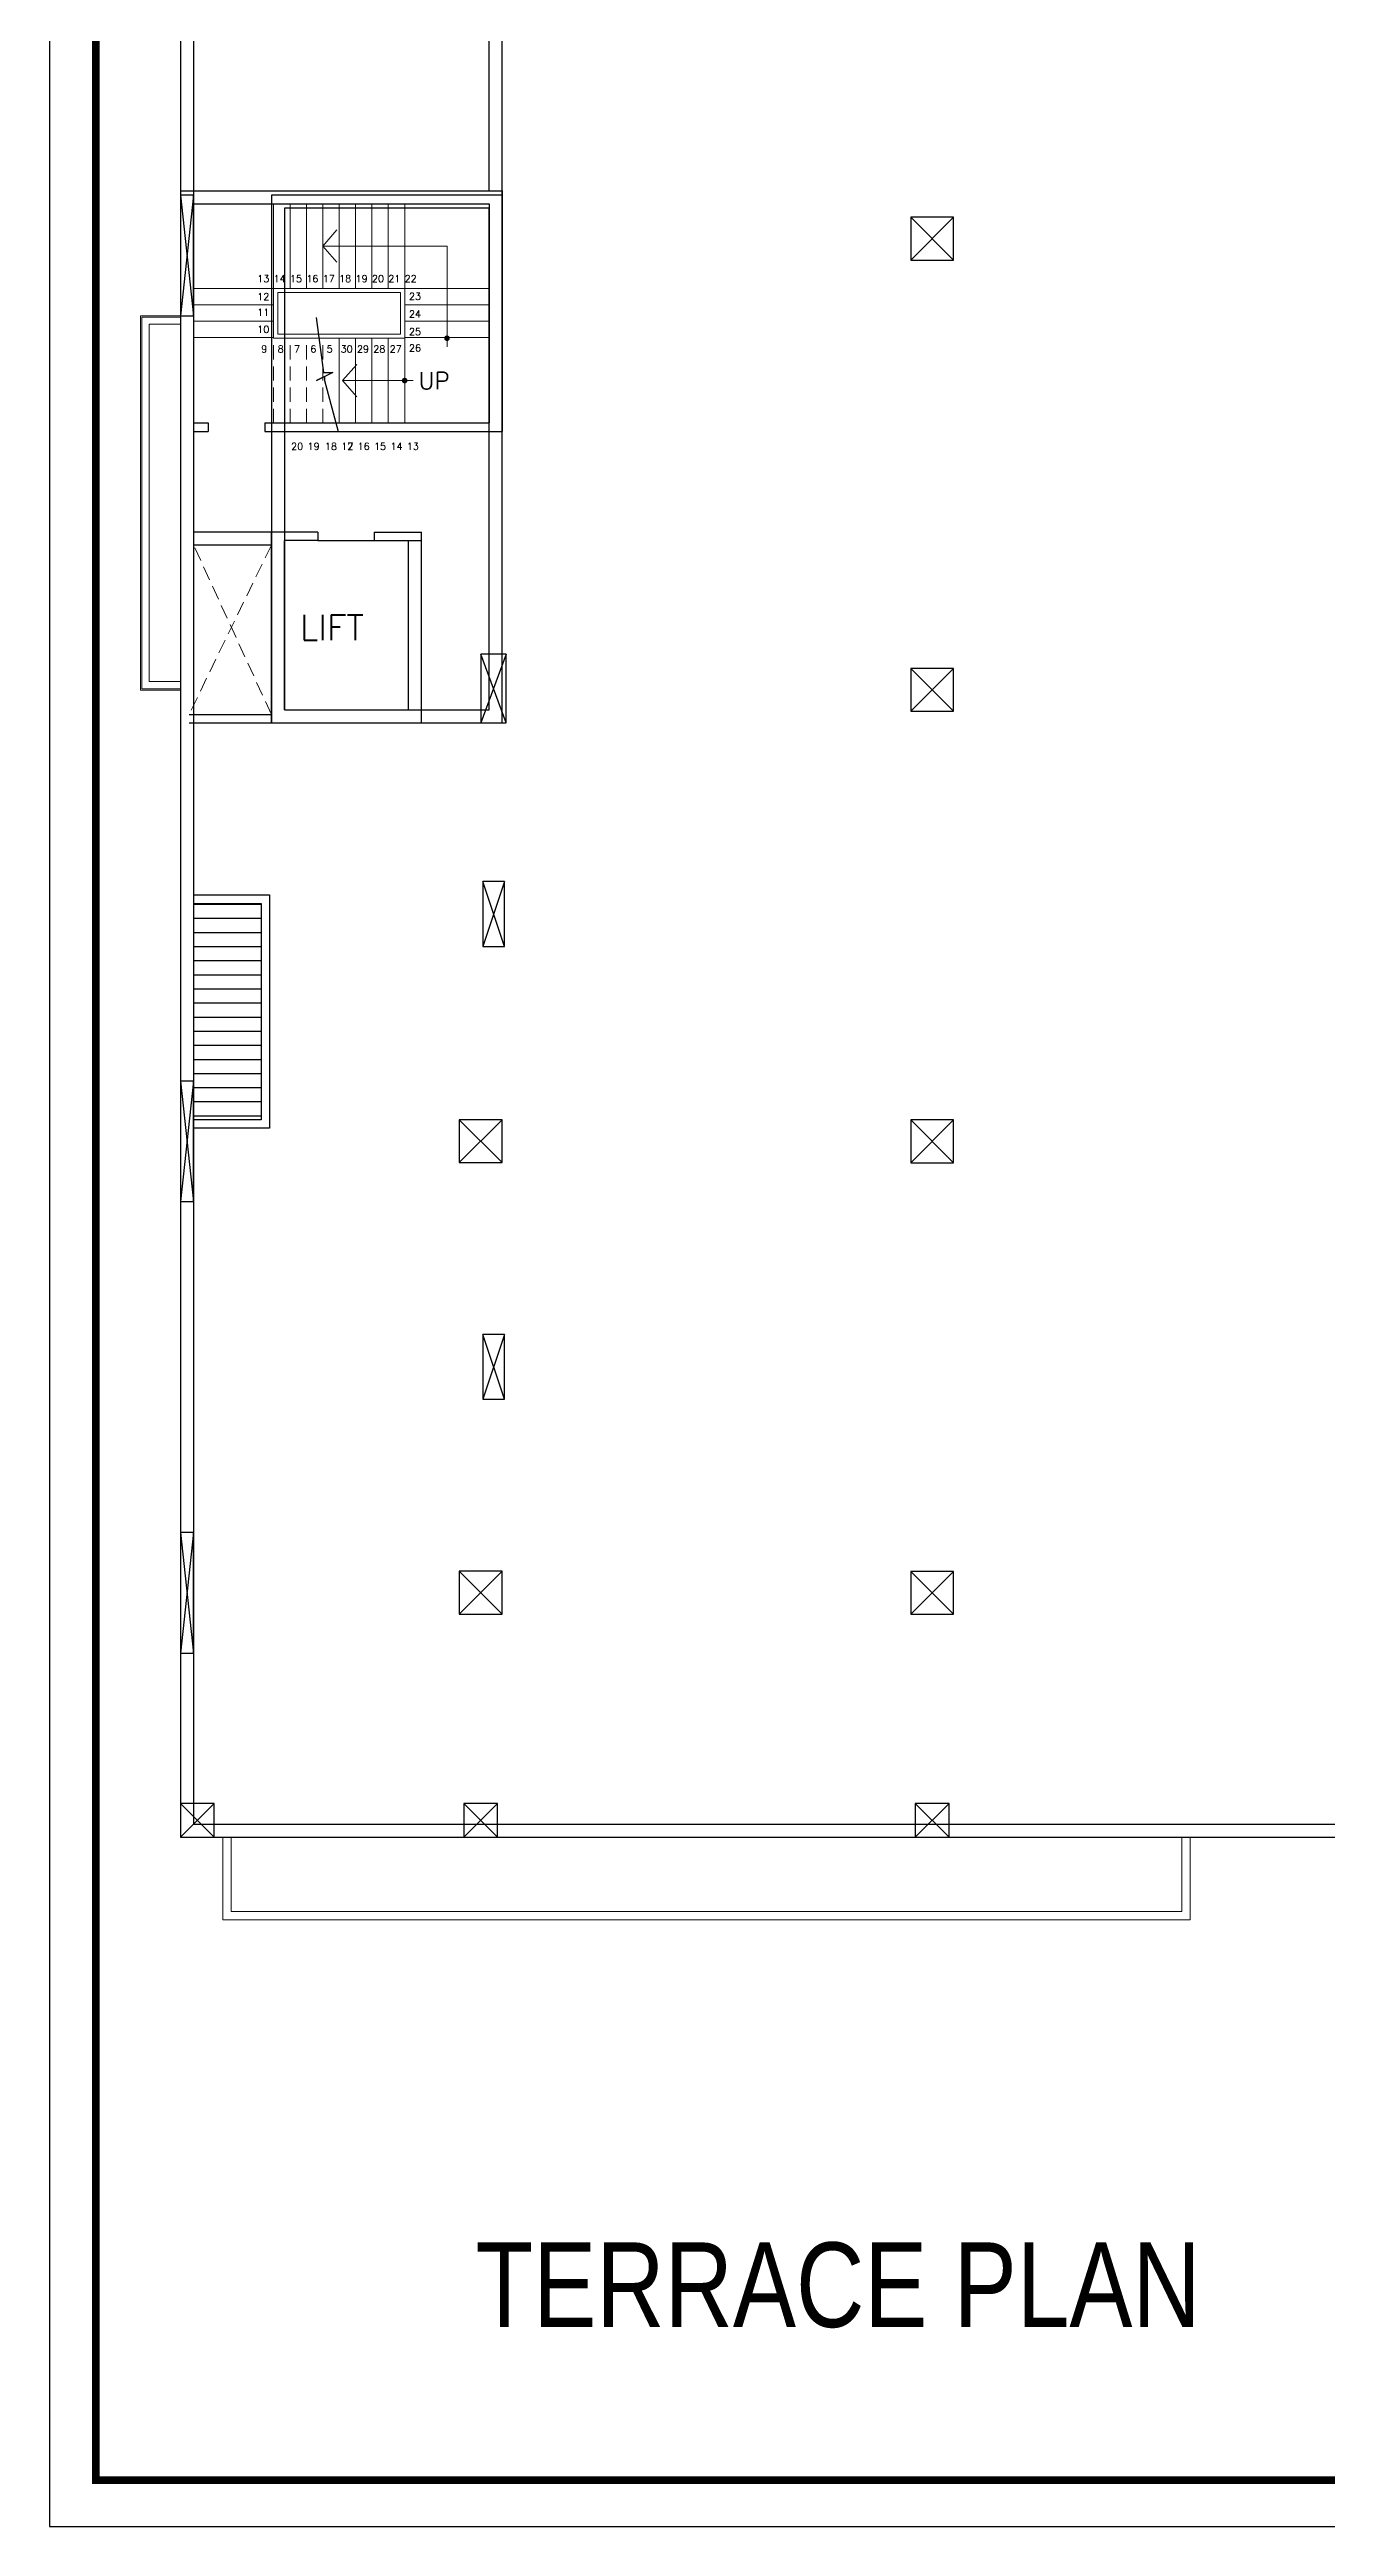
# Model space of a CAD drawing. Extents: x -14054 to 906348, y -36965 to 188562.
# Drawn here: x 441706 to 464334, y -36965 to 6934 of the extents above; entities that cross this region are included whole.
import ezdxf
from ezdxf.enums import TextEntityAlignment as Align

# ---------------------------------------------------------------- set-up
doc = ezdxf.new("R2010")
doc.units = 0
doc.header["$LTSCALE"] = 1000
doc.header["$MEASUREMENT"] = 0
doc.linetypes.add('HIDDEN', pattern=[0.375, 0.25, -0.125])
for name, color, linetype in [('BOR', 5, 'CONTINUOUS'), ('COL', 5, 'CONTINUOUS'), ('DOOR', 6, 'CONTINUOUS'), ('HATCH', 9, 'CONTINUOUS')]:
    doc.layers.add(name, color=color, linetype=linetype)
for name, color, linetype, lineweight in [('HIDDEN', 7, 'HIDDEN', 15), ('STAIR', 4, 'CONTINUOUS', 15), ('TEXT', 3, 'CONTINUOUS', 15), ('WALL', 2, 'CONTINUOUS', 30), ('WIN', 6, 'CONTINUOUS', 9)]:
    doc.layers.add(name, color=color, linetype=linetype, lineweight=lineweight)
doc.styles.add('ROMAN', font='ROMANS')
doc.styles.add('SW1', font='arial.ttf')

# ---------------------------------------------------------------- blocks, each defined once
blk = doc.blocks.new('*U46')
at = {"layer": 'HATCH', "linetype": 'Continuous'}
h = blk.add_hatch(dxfattribs=at)
h.set_pattern_fill('LINE', color=256, scale=2000, style=0)
h.set_pattern_definition([(0, (6524.17, -399713.17), (0, 250), [])])
h.paths.add_polyline_path([(444258.97, -12033.26), (445454.91, -12033.26), (445454.91, -8199.26), (444258.97, -8199.26)])
at = {"layer": 'BOR', "color": 2, "ltscale": 140}
blk.add_lwpolyline([(441706.23, 42570.07), (441706.23, -36964.82), (549094.4, -36964.82), (549094.4, 42570.07)], close=True, dxfattribs=at)
at = {"layer": 'BOR', "ltscale": 140, "const_width": 136.54}
blk.add_lwpolyline([(548275.15, -36145.56), (442525.49, -36145.56), (442525.49, 41750.82), (548275.15, 41750.82)], close=True, dxfattribs=at)
at = {"layer": 'COL', "color": 253}
for p, q in [((444024.91, 4351.24), (444254.91, 2216.24)), ((444254.91, 4351.24), (444024.91, 2216.24)), ((457726.91, 3962.74), (456966.91, 3202.74)), ((456966.91, 3962.74), (457726.91, 3202.74)), ((449796.91, -3779.26), (449346.91, -4999.26)), ((449796.91, -4999.26), (449346.91, -3779.26)), ((457726.91, -4033.26), (456966.91, -4793.26)), ((456966.91, -4033.26), (457726.91, -4793.26)), ((449766.91, -7812.26), (449386.91, -8962.26)), ((449766.91, -8962.26), (449386.91, -7812.26)), ((444024.91, -11349.76), (444254.91, -13484.76)), ((444254.91, -11349.76), (444024.91, -13484.76)), ((449726.91, -12033.26), (448966.91, -12793.26)), ((448966.91, -12033.26), (449726.91, -12793.26)), ((457726.91, -12037.26), (456966.91, -12797.26)), ((456966.91, -12037.26), (457726.91, -12797.26)), ((449766.91, -15838.26), (449386.91, -16988.26)), ((449766.91, -16988.26), (449386.91, -15838.26)), ((444024.91, -19349.76), (444254.91, -21484.76)), ((444254.91, -19349.76), (444024.91, -21484.76)), ((449726.91, -20033.26), (448966.91, -20793.26)), ((448966.91, -20033.26), (449726.91, -20793.26)), ((457726.91, -20037.26), (456966.91, -20797.26)), ((456966.91, -20037.26), (457726.91, -20797.26)), ((444624.91, -24749.26), (444024.91, -24149.26)), ((444624.91, -24149.26), (444024.91, -24749.26)), ((444624.91, -24749.26), (444024.91, -24149.26)), ((444624.91, -24149.26), (444024.91, -24749.26)), ((449646.91, -24749.26), (449046.91, -24149.26)), ((449646.91, -24149.26), (449046.91, -24749.26)), ((457646.91, -24749.26), (457046.91, -24149.26)), ((457646.91, -24149.26), (457046.91, -24749.26))]:
    blk.add_line(p, q, dxfattribs=at)
for points in [[(444024.91, 2216.24), (444254.91, 2216.24), (444254.91, 4351.24), (444024.91, 4351.24)], [(456966.91, 3202.74), (457726.91, 3202.74), (457726.91, 3962.74), (456966.91, 3962.74)], [(449346.91, -4999.26), (449796.91, -4999.26), (449796.91, -3779.26), (449346.91, -3779.26)], [(456966.91, -4793.26), (457726.91, -4793.26), (457726.91, -4033.26), (456966.91, -4033.26)], [(449386.91, -8962.26), (449766.91, -8962.26), (449766.91, -7812.26), (449386.91, -7812.26)], [(444024.91, -13484.76), (444254.91, -13484.76), (444254.91, -11349.76), (444024.91, -11349.76)], [(448966.91, -12793.26), (449726.91, -12793.26), (449726.91, -12033.26), (448966.91, -12033.26)], [(456966.91, -12797.26), (457726.91, -12797.26), (457726.91, -12037.26), (456966.91, -12037.26)], [(449386.91, -16988.26), (449766.91, -16988.26), (449766.91, -15838.26), (449386.91, -15838.26)], [(444024.91, -21484.76), (444254.91, -21484.76), (444254.91, -19349.76), (444024.91, -19349.76)], [(448966.91, -20793.26), (449726.91, -20793.26), (449726.91, -20033.26), (448966.91, -20033.26)], [(456966.91, -20797.26), (457726.91, -20797.26), (457726.91, -20037.26), (456966.91, -20037.26)], [(444024.91, -24749.26), (444624.91, -24749.26), (444624.91, -24149.26), (444024.91, -24149.26)], [(449046.91, -24749.26), (449646.91, -24749.26), (449646.91, -24149.26), (449046.91, -24149.26)], [(457046.91, -24749.26), (457646.91, -24749.26), (457646.91, -24149.26), (457046.91, -24149.26)]]:
    blk.add_lwpolyline(points, close=True, dxfattribs=at)
at = {"layer": 'DOOR', "linetype": 'Continuous'}
blk.add_line((446459.42, -1769.26), (447459.42, -1769.26), dxfattribs=at)
at = {"layer": 'HATCH', "color": 10, "linetype": 'Continuous'}
for points in [[(449729.77, 4351.03), (445639.77, 4351.03), (445639.77, -4999.35), (449729.77, -4999.35)], [(449499.77, 4121.03), (445869.77, 4121.03), (445869.77, -4769.35), (449499.77, -4769.35)]]:
    blk.add_lwpolyline(points, close=True, dxfattribs=at)
at = {"layer": 'HIDDEN'}
for p, q in [((445637.13, -1849.26), (444178.97, -4849.26)), ((445637.13, -4849.26), (444258.97, -1849.26))]:
    blk.add_line(p, q, dxfattribs=at)
at = {"layer": 'STAIR'}
for p, q in [((445677.77, 2701.24), (445677.77, 4201.24)), ((445968.02, 2701.24), (445968.02, 4201.24)), ((446258.27, 2701.24), (446258.27, 4201.24)), ((446548.52, 2701.24), (446548.52, 4201.24)), ((446838.77, 2701.24), (446838.77, 4201.24)), ((447129.02, 2701.24), (447129.02, 4201.24)), ((447419.27, 2701.24), (447419.27, 4201.24)), ((447709.52, 2701.24), (447709.52, 4201.24)), ((447999.77, 2701.24), (447999.77, 4201.24)), ((444258.97, 2701.24), (445677.77, 2701.24)), ((449499.77, 2701.24), (447999.77, 2701.24)), ((444258.97, 2411.24), (445677.77, 2411.24)), ((449499.77, 2411.24), (447999.77, 2411.24)), ((444258.97, 2121.24), (445677.77, 2121.24)), ((444258.97, 1831.24), (445677.77, 1831.24)), ((446838.77, 316.73), (446838.77, 1816.73)), ((447129.02, 316.73), (447129.02, 1816.73)), ((447419.27, 316.73), (447419.27, 1816.73)), ((447709.52, 316.73), (447709.52, 1816.73)), ((449499.77, 2121.24), (447999.77, 2121.24)), ((449499.77, 1831.24), (447999.77, 1831.24)), ((447999.77, 316.73), (447999.77, 1816.73)), ((444774.91, -24749.26), (444774.91, -26216.26)), ((444924.91, -24749.26), (444924.91, -26066.26)), ((461769.35, -24749.26), (461769.35, -26066.26)), ((461919.35, -24749.26), (461919.35, -26216.26)), ((461919.35, -26216.26), (444774.91, -26216.26)), ((461769.35, -26066.26), (444924.91, -26066.26))]:
    blk.add_line(p, q, dxfattribs=at)
at = {"layer": 'STAIR', "linetype": 'Continuous'}
for p, q in [((446548.52, 3451.24), (448749.77, 3451.24)), ((448749.77, 1666.73), (448749.77, 3451.24)), ((446899.72, 1066.73), (448149.77, 1066.73))]:
    blk.add_line(p, q, dxfattribs=at)
at = {"layer": 'STAIR', "color": 9, "linetype": 'HIDDEN'}
for p, q in [((445677.77, 316.73), (445677.77, 1816.73)), ((445968.02, 316.73), (445968.02, 1816.73)), ((446258.27, 316.73), (446258.27, 1816.73)), ((446548.52, 316.73), (446548.52, 1816.73))]:
    blk.add_line(p, q, dxfattribs=at)
at = {"layer": 'STAIR', "linetype": 'Continuous'}
for points in [[(446798.52, 3738.92), (446548.52, 3451.24), (446798.52, 3163.55)], [(447149.72, 1354.42), (446899.72, 1066.73), (447149.72, 779.05)]]:
    blk.add_lwpolyline(points, dxfattribs=at)
at = {"layer": 'STAIR', "color": 3}
for points in [[(445677.77, 1816.73), (445677.77, 2701.24), (447999.77, 2701.24), (447999.77, 1816.73)], [(445752.77, 1891.73), (445752.77, 2626.24), (447924.77, 2626.24), (447924.77, 1891.73)]]:
    blk.add_lwpolyline(points, close=True, dxfattribs=at)
at = {"layer": 'STAIR', "linetype": 'Continuous', "const_width": 50}
for points in [[(448774.77, 1816.73, 1), (448724.77, 1816.73, 1)], [(448024.77, 1066.73, 1), (447974.77, 1066.73, 1)]]:
    blk.add_lwpolyline(points, format="xyb", close=True, dxfattribs=at)
at = {"layer": 'WALL', "color": 2, "ltscale": 140}
for p, q in [((444028.97, 22463.35), (444028.97, -24749.26)), ((444258.97, 22312.03), (444258.97, -24519.26))]:
    blk.add_line(p, q, dxfattribs=at)
at = {"layer": 'WALL'}
for p, q in [((449729.77, 4431.24), (449729.77, 19352.88)), ((449499.77, 4431.24), (449499.77, 19122.88)), ((444031.83, 4431.24), (449729.77, 4431.24)), ((449729.77, 4431.24), (449729.77, 166.73)), ((449729.77, 166.73), (449729.77, 4431.24)), ((444258.97, 4201.24), (449499.77, 4201.24)), ((449499.77, 4201.24), (449499.77, 316.73)), ((449729.77, 652.65), (449729.77, 802.65)), ((444258.97, 316.73), (444519.95, 316.73)), ((444258.97, 166.73), (444519.95, 166.73)), ((444519.95, 316.73), (444519.95, 166.73)), ((445519.95, 316.73), (445519.95, 166.73)), ((445519.95, 316.73), (449499.77, 316.73)), ((445519.95, 166.73), (449729.77, 166.73)), ((446459.42, -1619.26), (444258.97, -1619.26)), ((445637.13, -4999.26), (445637.13, -1619.26)), ((446459.42, -1619.26), (446459.42, -1769.26)), ((447459.42, -1619.26), (448297.13, -1619.26)), ((447459.42, -1619.26), (447459.42, -1769.26)), ((448297.13, -4999.26), (448297.13, -1619.26)), ((445637.13, -1849.26), (444258.97, -1849.26)), ((445867.13, -4769.26), (445867.13, -1769.26)), ((446459.42, -1769.26), (445867.13, -1769.26)), ((447459.42, -1769.26), (448297.13, -1769.26)), ((448067.13, -4769.26), (448067.13, -1769.26)), ((445867.13, -4769.26), (448067.13, -4769.26)), ((444178.97, -4849.26), (445637.13, -4849.26)), ((444178.97, -4999.26), (448297.13, -4999.26)), ((444258.97, -8049.26), (445604.91, -8049.26)), ((444258.97, -8199.26), (445454.91, -8199.26)), ((445454.91, -8199.26), (445454.91, -12033.26)), ((445604.91, -8049.26), (445604.91, -12183.26)), ((444258.97, -24519.26), (466479.92, -24519.26)), ((444028.97, -24749.26), (466709.92, -24749.26))]:
    blk.add_line(p, q, dxfattribs=at)
at = {"layer": 'WALL', "linetype": 'Continuous'}
for p, q in [((445454.91, -12033.26), (444258.97, -12033.26)), ((445604.91, -12183.26), (444258.97, -12183.26))]:
    blk.add_line(p, q, dxfattribs=at)
at = {"layer": 'WALL'}
blk.add_lwpolyline([(446433.47, 2186.4), (446561.44, 1210.58), (446561.44, 1210.58), (446726.69, 1210.58), (446436.44, 1066.73), (446581.57, 1138.66), (446581.57, 1066.73), (446822.03, 166.73)], dxfattribs=at)
at = {"layer": 'WIN'}
for p, q in [((443318.43, 2216.11), (444028.97, 2216.11)), ((443318.43, 2216.11), (443318.43, -4419.26)), ((443343.43, 2191.11), (443343.43, -4394.26)), ((443343.43, 2191.11), (444028.97, 2191.11)), ((443469.09, 2065.45), (443469.09, -4268.6)), ((443469.09, 2065.45), (444028.97, 2065.45)), ((443469.09, -4268.6), (444028.97, -4268.6)), ((443318.43, -4419.26), (444028.97, -4419.26)), ((443343.43, -4394.26), (444028.97, -4394.26))]:
    blk.add_line(p, q, dxfattribs=at)
at = {"layer": 'BOR', "color": 3, "ltscale": 140, "style": 'SW1', "width": 0.8}
blk.add_text('TERRACE PLAN', height=1500, dxfattribs=at).set_placement((455680.37, -32680.42), align=Align.MIDDLE)
at = {"layer": 'TEXT', "color": 3, "ltscale": 140, "style": 'ROMAN'}
for s, height, p in [('13', 125, (445386.22, 2808.42)), ('14', 125, (445676.47, 2808.42)), ('15', 125, (445966.72, 2808.42)), ('16', 125, (446256.97, 2808.42)), ('17', 125, (446547.22, 2808.42)), ('18', 125, (446837.47, 2808.42)), ('19', 125, (447127.72, 2808.42)), ('20', 125, (447417.97, 2808.42)), ('21', 125, (447708.22, 2808.42)), ('22', 125, (447998.47, 2808.42)), ('12', 125, (445386.22, 2493.84)), ('11', 125, (445386.22, 2214.22)), ('23', 125, (448074.66, 2499.52)), ('24', 125, (448074.66, 2184.41)), ('10', 125, (445386.22, 1911.29)), ('25', 125, (448074.66, 1869.29)), ('9', 125, (445456.21, 1561.76)), ('8', 125, (445747.82, 1561.76)), ('7', 125, (446038.07, 1561.76)), ('6', 125, (446328.32, 1561.76)), ('5', 125, (446618.57, 1561.76)), ('30', 125, (446863.99, 1561.76)), ('29', 125, (447154.24, 1561.76)), ('28', 125, (447444.49, 1561.76)), ('27', 125, (447734.74, 1561.76)), ('26', 125, (448074.66, 1579.29)), ('UP', 300, (448245.12, 913.43)), ('20', 125, (445986.94, -162.43)), ('19', 125, (446277.19, -162.43)), ('18', 125, (446585.6, -162.43)), ('12', 125, (446875.85, -162.43)), ('17', 125, (446875.85, -162.43)), ('16', 125, (447166.1, -162.43)), ('15', 125, (447456.35, -162.43)), ('14', 125, (447746.6, -162.43)), ('13', 125, (448036.85, -162.43)), ('LIFT', 450, (446140.44, -3534.47))]:
    blk.add_text(s, height=height, dxfattribs=at).set_placement(p)

msp = doc.modelspace()

# ---------------------------------------------------------------- block references
at = {"layer": 'TEXT'}
msp.add_blockref('*U46', (0, 0), dxfattribs=at)

doc.saveas('drawing.dxf')
